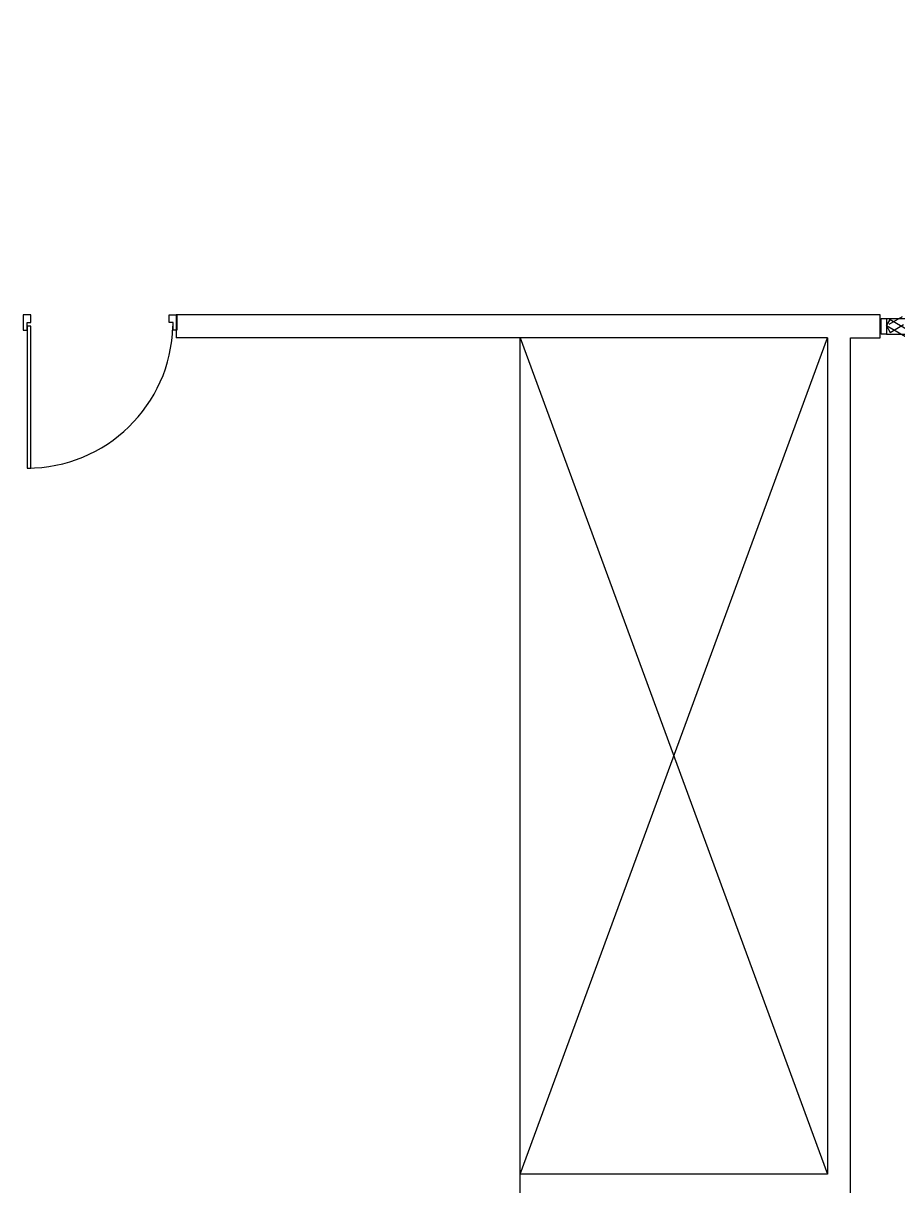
# Model space of a CAD drawing. Header units: metres. Extents: x -39 to 21688, y -24 to 9022.
# Drawn here: x 149.19 to 154.89, y 5.83 to 13.4 of the extents above; entities that cross this region are included whole.
import ezdxf

# ---------------------------------------------------------------- set-up
doc = ezdxf.new("R2010")
doc.units = ezdxf.units.M
doc.header["$MEASUREMENT"] = 0
doc.linetypes.add('HIDDEN2', pattern=[4.7625, 3.175, -1.5875])
doc.linetypes.add('HIDDEN4', pattern=[0.09375, 0.0625, -0.03125])
doc.layers.add('AR-MUROS', color=6, linetype='Continuous')
doc.layers.add('AR-PUERTAS', color=2, linetype='Continuous')

# ---------------------------------------------------------------- blocks, each defined once
blk = doc.blocks.new('AR-PUERTA 1')
at = {"layer": 'AR-PUERTAS', "linetype": 'Continuous'}
for points in [[(0.9542, 0.0333), (0.9542, 0.9576), (0.9292, 0.9576), (0.9292, 0.0333)], [(0.0042, 0.0583), (0.0042, 0.0083), (0.0291, 0.0083), (0.0291, -0.0416), (-0.0208, -0.0416), (-0.0208, 0.0583)], [(0.9292, 0.0083), (0.9292, -0.0416), (0.9792, -0.0416), (0.9792, 0.0583), (0.9542, 0.0583), (0.9542, 0.0083)]]:
    blk.add_lwpolyline(points, close=True, dxfattribs=at)
blk.add_arc((0.9542, 0.0083), 0.9493, 89.99887, 178.49317, dxfattribs=at)
blk = doc.blocks.new('AR-PUERTA DE DOBLE BATEO')
at = {"layer": 'AR-PUERTAS', "linetype": 'HIDDEN2'}
for p, q in [((-0.05, 0.9527), (-0.05, 0.0352)), ((0.05, 0.9527), (0.05, 0.0352)), ((-0.05, -0.9648), (-0.05, -0.0473)), ((0.05, -0.9648), (0.05, -0.0473))]:
    blk.add_line(p, q, dxfattribs=at)
at = {"layer": 'AR-PUERTAS'}
for points in [[(0.05, 0.9878), (-0.05, 0.9878), (-0.05, 0.9527), (0.05, 0.9527)], [(-0.04, 0.9878), (-0.04, 0.9939), (0.04, 0.9939), (0.04, 0.9878)], [(0.4565, 0.1581), (-0.0023, 0.9527), (-0.0436, 0.9288), (0.4151, 0.1342)], [(0.05, 0.0352), (-0.05, 0.0352), (-0.05, 0), (0.05, 0)], [(-0.04, -0.0061), (-0.04, 0), (0.04, 0), (0.04, -0.0061)], [(0.05, -0.0473), (-0.05, -0.0473), (-0.05, -0.0122), (0.05, -0.0122)], [(-0.04, -0.0061), (-0.04, -0.0122), (0.04, -0.0122), (0.04, -0.0061)], [(0.4565, -0.1703), (-0.0023, -0.9648), (-0.0436, -0.941), (0.4151, -0.1464)], [(0.05, -1), (-0.05, -1), (-0.05, -0.9648), (0.05, -0.9648)], [(-0.04, -1), (-0.04, -1.0061), (0.04, -1.0061), (0.04, -1)]]:
    blk.add_lwpolyline(points, close=True, dxfattribs=at)
at = {"layer": 'AR-PUERTAS', "color": 1, "linetype": 'HIDDEN4'}
for points in [[(-0.461, 0.1581), (-0.0023, 0.9527), (0.0391, 0.9288), (-0.4197, 0.1342)], [(-0.461, -0.1703), (-0.0023, -0.9648), (0.0391, -0.941), (-0.4197, -0.1464)]]:
    blk.add_lwpolyline(points, close=True, dxfattribs=at)
for centre, start, end in [((-0.0023, 0.9627), 243.65227, 296.34776), ((-0.0023, -0.9748), 63.65227, 116.34776)]:
    blk.add_arc(centre, 0.9278, start, end, dxfattribs=at)

msp = doc.modelspace()

# ---------------------------------------------------------------- linework, layer by layer
at = {"layer": 'AR-MUROS'}
for p, q in [((152.43066, 5.9001), (152.43066, 11.3501)), ((152.43066, 11.3501), (154.43066, 5.9001))]:
    msp.add_line(p, q, dxfattribs=at)
for points in [[(154.43066, 11.5001), (150.19128, 11.5001)], [(150.19128, 11.5001), (150.19128, 11.3501)], [(154.58066, 5.46056), (154.58066, 11.3501), (154.77492, 11.3501), (154.77492, 11.5001), (154.43066, 11.5001)], [(154.43066, 11.3501), (150.19128, 11.3501)], [(152.43066, 5.9001), (154.43066, 11.3501)], [(154.43066, 11.3501), (154.43066, 5.9001)], [(154.43066, 5.9001), (152.43066, 5.9001)], [(152.43066, 4.3001), (152.43066, 5.9001)]]:
    msp.add_lwpolyline(points, dxfattribs=at)
at = {"layer": 'AR-PUERTAS'}
msp.add_circle((164.88265, 27.62249), 40.08066, dxfattribs=at)

# ---------------------------------------------------------------- block references
at = {"layer": 'AR-MUROS', "rotation": 180}
msp.add_blockref('AR-PUERTA 1', (150.17393, 11.45846), dxfattribs=at)
at = {"layer": 'AR-PUERTAS', "rotation": 270.0000135837768}
msp.add_blockref('AR-PUERTA DE DOBLE BATEO', (155.78101, 11.4251), dxfattribs=at)

doc.saveas('drawing.dxf')
